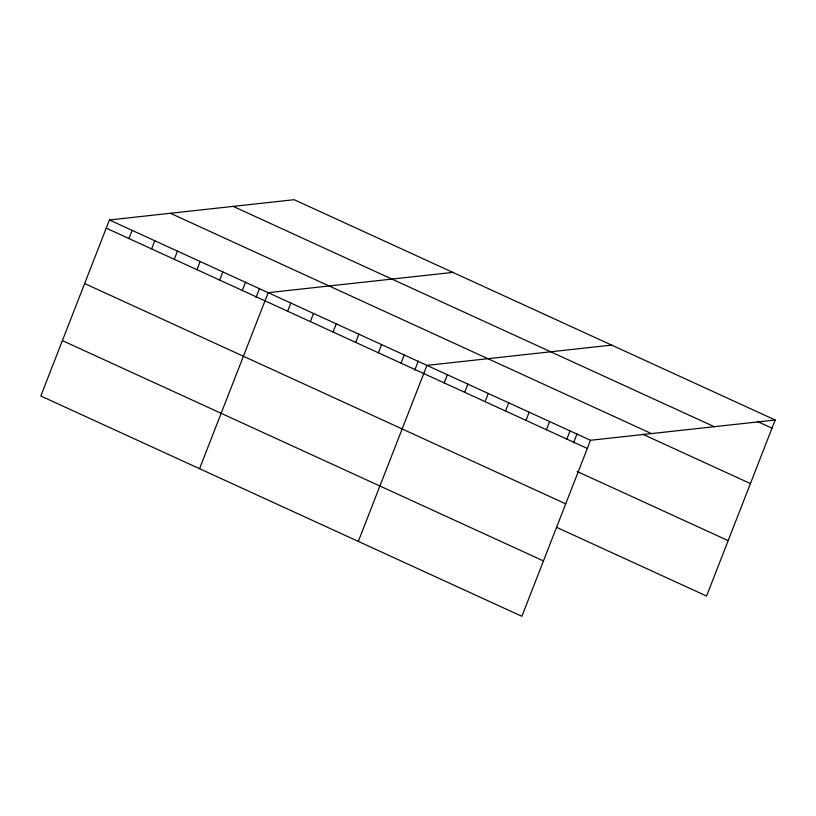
<?xml version="1.0" encoding="UTF-8"?>
<svg xmlns="http://www.w3.org/2000/svg" width="816" height="816" viewBox="0 0 816 816"><rect width="100%" height="100%" fill="white"/><g stroke="black" fill="none" stroke-linecap="round" stroke-linejoin="round"><path stroke-width="1.22" d="M775.2 420.005L294.127 199.696L109.426 219.963L40.8 395.995L521.873 616.304L590.498 440.283L775.2 420.005L706.574 596.037L556.634 527.371M128.918 238.537L132.11 230.357M151.603 248.921L154.785 240.74M174.277 259.304L177.47 251.124M196.962 269.688L200.144 261.508M219.637 280.082L222.829 271.901M242.311 290.465L245.504 282.285M255.989 297.503L259.549 288.374M199.553 468.7L268.189 292.669L452.88 272.391M287.671 311.233L290.863 303.052M310.355 321.626L313.538 313.446M333.03 332.01L336.223 323.83M355.715 342.394L358.897 334.213M378.389 352.777L381.582 344.597M401.074 363.171L404.257 354.991M414.742 370.209L418.302 361.07M358.306 541.406L426.941 365.374L611.633 345.097M444.19 382.918L447.382 374.738M464.641 392.282L467.833 384.101M485.081 401.645L488.274 393.465M505.532 411.009L508.725 402.829M525.973 420.373L529.166 412.192M546.424 429.736L549.607 421.556M566.865 439.1L570.058 430.919M573.505 442.904L577.065 433.775M757.248 421.423L772.007 428.186M233.182 206.387L714.255 426.697M170.381 213.272L651.454 433.592M642.508 434.153L750.414 483.572M109.426 219.963L590.498 440.283M106.243 228.143L587.316 448.463M577.096 471.454L728.168 540.641M84.65 283.54L565.723 503.849M62.393 340.609L543.466 560.918"/></g></svg>
